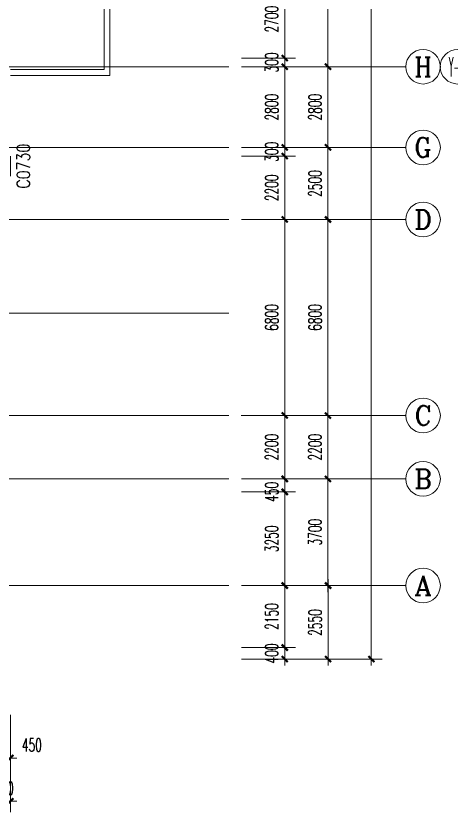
# Model space of a CAD drawing. Extents: x 2719331 to 3465925, y -270324 to -167476.
# Drawn here: x 2971424 to 2986526, y -246888 to -219270 of the extents above; entities that cross this region are included whole.
import ezdxf
from ezdxf.enums import TextEntityAlignment as Align

# ---------------------------------------------------------------- set-up
doc = ezdxf.new("R2010")
doc.units = 0
doc.header["$LTSCALE"] = 1500
doc.header["$MEASUREMENT"] = 0
doc.layers.get('0').update_dxf_attribs({"linetype": 'CONTINUOUS', "lineweight": 0})
doc.layers.get('DEFPOINTS').update_dxf_attribs({"linetype": 'CONTINUOUS', "lineweight": 5})
for name, color, linetype, lineweight in [('AXIS_TEXT', 7, 'CONTINUOUS', 5), ('WINDOW', 7, 'CONTINUOUS', 5), ('WINDOW_TEXT', 7, 'CONTINUOUS', 5), ('屋顶', 7, 'CONTINUOUS', 5), ('我的', 7, 'CONTINUOUS', 5)]:
    doc.layers.add(name, color=color, linetype=linetype, lineweight=lineweight)
doc.styles.add('_SIMPLEX', font='SIMPLEX.shx', dxfattribs={"width": 0.6})
doc.styles.add('COMPLEX', font='COMPLEX')
doc.styles.add('DIM_FONT', font='romans.shx', dxfattribs={"width": 0.6})
doc.styles.add('SIMPLEX', font='SIMPLEX.SHX', dxfattribs={"width": 0.6})
doc.dimstyles.new('DIMN150', dxfattribs={"dimscale": 1.5, "dimtxt": 300, "dimasz": 1, "dimexe": 250, "dimexo": 300, "dimgap": 150, "dimtad": 1, "dimdec": 0, "dimdsep": 46, "dimtxsty": 'DIM_FONT', "dimblk": '_DIMX', "dimcen": 2.5, "dimdle": 0.3, "dimclrd": 7, "dimclre": 256, "dimclrt": 256, "dimadec": 0, "dimazin": 0, "dimtfac": 1, "dimtdec": 0, "dimtix": 1, "dimtmove": 2, "dimatfit": 3, "dimldrblk": '_DIMX', "dimfxl": 1, "dimtvp": 1, "dimtolj": 1, "dimtzin": 0, "dimlwd": -1, "dimlwe": -1, "dimarcsym": 0})

# ---------------------------------------------------------------- blocks, each defined once
blk = doc.blocks.new('_WBLK')
for p, q in [((-0.5, 0.5), (0.5, 0.5)), ((0.5, 0.167), (-0.5, 0.167)), ((0.5, -0.167), (-0.5, -0.167)), ((-0.5, -0.5), (0.5, -0.5))]:
    blk.add_line(p, q)
at = {"layer": 'WINDOW_TEXT', "style": 'SIMPLEX', "flags": 9}
blk.add_attdef('A', text='', height=1, dxfattribs=at).set_placement((0, 1.5), align=Align.MIDDLE)
blk = doc.blocks.new('_AXISO')
blk.add_circle((0, 0), 0.5)
at = {"layer": 'AXIS_TEXT', "style": 'COMPLEX', "width": 1.041667}
blk.add_attdef('A', text='', height=0.56, dxfattribs=at).set_placement((-0.25, -0.28), (0.25, -0.28), align=Align.FIT)
blk = doc.blocks.new('_DIMX')
blk.add_line((-150, 0), (150, 0))
at = {"const_width": 50}
blk.add_lwpolyline([(-70, -70), (70, 70)], dxfattribs=at)
blk = doc.blocks.new('*D1774')
at = {"layer": 'DEFPOINTS', "color": 0, "lineweight": 25}
for p in [(2979253, -215831), (2979253, -221031), (2982253, -221031)]:
    blk.add_point(p, dxfattribs=at)
at = {"layer": '我的'}
for p, q in [((2979703, -215831), (2982628, -215831)), ((2979703, -221031), (2982628, -221031))]:
    blk.add_line(p, q, dxfattribs=at)
at = {"layer": '我的', "color": 7}
blk.add_line((2982253, -215833), (2982253, -221030), dxfattribs=at)
at = {"layer": '我的', "color": 7, "xscale": 1.5, "yscale": 1.5, "zscale": 1.5}
for p, rotation in [((2982253, -215831), 90), ((2982253, -221031), 270)]:
    blk.add_blockref('_DIMX', p, dxfattribs=dict(at, rotation=rotation))
at = {"layer": '我的', "lineweight": 0, "insert": (2981803, -218431), "char_height": 450, "attachment_point": 5, "rotation": 90, "style": 'DIM_FONT'}
blk.add_mtext('\\A1;5200', dxfattribs=at)
blk = doc.blocks.new('*D1775')
at = {"layer": 'DEFPOINTS', "color": 0, "lineweight": 25}
for p in [(2979253, -221031), (2979253, -223831), (2982253, -223831)]:
    blk.add_point(p, dxfattribs=at)
at = {"layer": '我的'}
for p, q in [((2979703, -221031), (2982628, -221031)), ((2979703, -223831), (2982628, -223831))]:
    blk.add_line(p, q, dxfattribs=at)
at = {"layer": '我的', "color": 7}
blk.add_line((2982253, -221033), (2982253, -223830), dxfattribs=at)
at = {"layer": '我的', "color": 7, "xscale": 1.5, "yscale": 1.5, "zscale": 1.5}
for p, rotation in [((2982253, -221031), 90), ((2982253, -223831), 270)]:
    blk.add_blockref('_DIMX', p, dxfattribs=dict(at, rotation=rotation))
at = {"layer": '我的', "lineweight": 0, "insert": (2981803, -222431), "char_height": 450, "attachment_point": 5, "rotation": 90, "style": 'DIM_FONT'}
blk.add_mtext('\\A1;2800', dxfattribs=at)
blk = doc.blocks.new('*D1777')
at = {"layer": 'DEFPOINTS', "color": 0, "lineweight": 25}
for p in [(2979253, -223831), (2978803, -226331), (2982253, -226331)]:
    blk.add_point(p, dxfattribs=at)
at = {"layer": '我的'}
for p, q in [((2979703, -223831), (2982628, -223831)), ((2979253, -226331), (2982628, -226331))]:
    blk.add_line(p, q, dxfattribs=at)
at = {"layer": '我的', "color": 7}
blk.add_line((2982253, -223833), (2982253, -226330), dxfattribs=at)
at = {"layer": '我的', "color": 7, "xscale": 1.5, "yscale": 1.5, "zscale": 1.5}
for p, rotation in [((2982253, -223831), 90), ((2982253, -226331), 270)]:
    blk.add_blockref('_DIMX', p, dxfattribs=dict(at, rotation=rotation))
at = {"layer": '我的', "lineweight": 0, "insert": (2981803, -225081), "char_height": 450, "attachment_point": 5, "rotation": 90, "style": 'DIM_FONT'}
blk.add_mtext('\\A1;2500', dxfattribs=at)
blk = doc.blocks.new('*D1778')
at = {"layer": 'DEFPOINTS', "color": 0, "lineweight": 25}
for p in [(2978803, -226331), (2978791, -233131), (2982253, -233131)]:
    blk.add_point(p, dxfattribs=at)
at = {"layer": '我的'}
for p, q in [((2979253, -226331), (2982628, -226331)), ((2979241, -233131), (2982628, -233131))]:
    blk.add_line(p, q, dxfattribs=at)
at = {"layer": '我的', "color": 7}
blk.add_line((2982253, -226333), (2982253, -233130), dxfattribs=at)
at = {"layer": '我的', "color": 7, "xscale": 1.5, "yscale": 1.5, "zscale": 1.5}
for p, rotation in [((2982253, -226331), 90), ((2982253, -233131), 270)]:
    blk.add_blockref('_DIMX', p, dxfattribs=dict(at, rotation=rotation))
at = {"layer": '我的', "lineweight": 0, "insert": (2981803, -229731), "char_height": 450, "attachment_point": 5, "rotation": 90, "style": 'DIM_FONT'}
blk.add_mtext('\\A1;6800', dxfattribs=at)
blk = doc.blocks.new('*D1779')
at = {"layer": 'DEFPOINTS', "color": 0, "lineweight": 25}
for p in [(2978791, -233131), (2978803, -235331), (2982253, -235331)]:
    blk.add_point(p, dxfattribs=at)
at = {"layer": '我的'}
for p, q in [((2979241, -233131), (2982628, -233131)), ((2979253, -235331), (2982628, -235331))]:
    blk.add_line(p, q, dxfattribs=at)
at = {"layer": '我的', "color": 7}
blk.add_line((2982253, -233133), (2982253, -235330), dxfattribs=at)
at = {"layer": '我的', "color": 7, "xscale": 1.5, "yscale": 1.5, "zscale": 1.5}
for p, rotation in [((2982253, -233131), 90), ((2982253, -235331), 270)]:
    blk.add_blockref('_DIMX', p, dxfattribs=dict(at, rotation=rotation))
at = {"layer": '我的', "lineweight": 0, "insert": (2981803, -234231), "char_height": 450, "attachment_point": 5, "rotation": 90, "style": 'DIM_FONT'}
blk.add_mtext('\\A1;2200', dxfattribs=at)
blk = doc.blocks.new('*D1780')
at = {"layer": 'DEFPOINTS', "color": 0, "lineweight": 25}
for p in [(2978803, -235331), (2978803, -239031), (2982253, -239031)]:
    blk.add_point(p, dxfattribs=at)
at = {"layer": '我的'}
for p, q in [((2979253, -235331), (2982628, -235331)), ((2979253, -239031), (2982628, -239031))]:
    blk.add_line(p, q, dxfattribs=at)
at = {"layer": '我的', "color": 7}
blk.add_line((2982253, -235333), (2982253, -239030), dxfattribs=at)
at = {"layer": '我的', "color": 7, "xscale": 1.5, "yscale": 1.5, "zscale": 1.5}
for p, rotation in [((2982253, -235331), 90), ((2982253, -239031), 270)]:
    blk.add_blockref('_DIMX', p, dxfattribs=dict(at, rotation=rotation))
at = {"layer": '我的', "lineweight": 0, "insert": (2981803, -237181), "char_height": 450, "attachment_point": 5, "rotation": 90, "style": 'DIM_FONT'}
blk.add_mtext('\\A1;3700', dxfattribs=at)
blk = doc.blocks.new('*D1781')
at = {"layer": 'DEFPOINTS', "color": 0, "lineweight": 25}
for p in [(2978808, -239031), (2978808, -241582), (2982258, -241582)]:
    blk.add_point(p, dxfattribs=at)
at = {"layer": '我的'}
for p, q in [((2979258, -239031), (2982633, -239031)), ((2979258, -241582), (2982633, -241582))]:
    blk.add_line(p, q, dxfattribs=at)
at = {"layer": '我的', "color": 7}
blk.add_line((2982258, -239033), (2982258, -241580), dxfattribs=at)
at = {"layer": '我的', "color": 7, "xscale": 1.5, "yscale": 1.5, "zscale": 1.5}
for p, rotation in [((2982258, -239031), 90), ((2982258, -241582), 270)]:
    blk.add_blockref('_DIMX', p, dxfattribs=dict(at, rotation=rotation))
at = {"layer": '我的', "lineweight": 0, "insert": (2981808, -240307), "char_height": 450, "attachment_point": 5, "rotation": 90, "style": 'DIM_FONT'}
blk.add_mtext('\\A1;2550', dxfattribs=at)
blk = doc.blocks.new('*D1839')
at = {"layer": 'DEFPOINTS', "color": 0, "lineweight": 25}
for p in [(2978807, -218032), (2978808, -220731), (2980753, -220731)]:
    blk.add_point(p, dxfattribs=at)
at = {"layer": '我的'}
for p, q in [((2979257, -218032), (2981128, -218032)), ((2979258, -220731), (2981128, -220731))]:
    blk.add_line(p, q, dxfattribs=at)
at = {"layer": '我的', "color": 7}
blk.add_line((2980753, -218033), (2980753, -220730), dxfattribs=at)
at = {"layer": '我的', "color": 7, "xscale": 1.5, "yscale": 1.5, "zscale": 1.5}
for p, rotation in [((2980753, -218032), 90), ((2980753, -220731), 270)]:
    blk.add_blockref('_DIMX', p, dxfattribs=dict(at, rotation=rotation))
at = {"layer": '我的', "lineweight": 0, "insert": (2980303, -219382), "char_height": 450, "attachment_point": 5, "rotation": 90, "style": 'DIM_FONT'}
blk.add_mtext('\\A1;2700', dxfattribs=at)
blk = doc.blocks.new('*D1840')
at = {"layer": 'DEFPOINTS', "color": 0, "lineweight": 25}
for p in [(2978803, -233131), (2980753, -233131), (2978803, -235331)]:
    blk.add_point(p, dxfattribs=at)
at = {"layer": '我的'}
for p, q in [((2979253, -233131), (2981128, -233131)), ((2979253, -235331), (2981128, -235331))]:
    blk.add_line(p, q, dxfattribs=at)
at = {"layer": '我的', "color": 7}
blk.add_line((2980753, -235330), (2980753, -233133), dxfattribs=at)
at = {"layer": '我的', "color": 7, "xscale": 1.5, "yscale": 1.5, "zscale": 1.5}
for p, rotation in [((2980753, -233131), 90), ((2980753, -235331), 270)]:
    blk.add_blockref('_DIMX', p, dxfattribs=dict(at, rotation=rotation))
at = {"layer": '我的', "lineweight": 0, "insert": (2980303, -234231), "char_height": 450, "attachment_point": 5, "rotation": 90, "style": 'DIM_FONT'}
blk.add_mtext('\\A1;2200', dxfattribs=at)
blk = doc.blocks.new('*D1841')
at = {"layer": 'DEFPOINTS', "color": 0, "lineweight": 25}
for p in [(2978903, -226332), (2980753, -226332), (2978803, -233131)]:
    blk.add_point(p, dxfattribs=at)
at = {"layer": '我的'}
for p, q in [((2979353, -226332), (2981128, -226332)), ((2979253, -233131), (2981128, -233131))]:
    blk.add_line(p, q, dxfattribs=at)
at = {"layer": '我的', "color": 7}
blk.add_line((2980753, -233130), (2980753, -226333), dxfattribs=at)
at = {"layer": '我的', "color": 7, "xscale": 1.5, "yscale": 1.5, "zscale": 1.5}
for p, rotation in [((2980753, -226332), 90), ((2980753, -233131), 270)]:
    blk.add_blockref('_DIMX', p, dxfattribs=dict(at, rotation=rotation))
at = {"layer": '我的', "lineweight": 0, "insert": (2980303, -229731), "char_height": 450, "attachment_point": 5, "rotation": 90, "style": 'DIM_FONT'}
blk.add_mtext('\\A1;6800', dxfattribs=at)
blk = doc.blocks.new('*D1842')
at = {"layer": 'DEFPOINTS', "color": 0, "lineweight": 25}
for p in [(2978808, -224131), (2980753, -224131), (2978903, -226332)]:
    blk.add_point(p, dxfattribs=at)
at = {"layer": '我的'}
for p, q in [((2979258, -224131), (2981128, -224131)), ((2979353, -226332), (2981128, -226332))]:
    blk.add_line(p, q, dxfattribs=at)
at = {"layer": '我的', "color": 7}
blk.add_line((2980753, -226330), (2980753, -224133), dxfattribs=at)
at = {"layer": '我的', "color": 7, "xscale": 1.5, "yscale": 1.5, "zscale": 1.5}
for p, rotation in [((2980753, -224131), 90), ((2980753, -226332), 270)]:
    blk.add_blockref('_DIMX', p, dxfattribs=dict(at, rotation=rotation))
at = {"layer": '我的', "lineweight": 0, "insert": (2980303, -225232), "char_height": 450, "attachment_point": 5, "rotation": 90, "style": 'DIM_FONT'}
blk.add_mtext('\\A1;2200', dxfattribs=at)
blk = doc.blocks.new('*D1843')
at = {"layer": 'DEFPOINTS', "color": 0, "lineweight": 25}
for p in [(2979108, -221031), (2980753, -221031), (2979108, -223831)]:
    blk.add_point(p, dxfattribs=at)
at = {"layer": '我的'}
for p, q in [((2979558, -221031), (2981128, -221031)), ((2979558, -223831), (2981128, -223831))]:
    blk.add_line(p, q, dxfattribs=at)
at = {"layer": '我的', "color": 7}
blk.add_line((2980753, -223830), (2980753, -221033), dxfattribs=at)
at = {"layer": '我的', "color": 7, "xscale": 1.5, "yscale": 1.5, "zscale": 1.5}
for p, rotation in [((2980753, -221031), 90), ((2980753, -223831), 270)]:
    blk.add_blockref('_DIMX', p, dxfattribs=dict(at, rotation=rotation))
at = {"layer": '我的', "lineweight": 0, "insert": (2980303, -222431), "char_height": 450, "attachment_point": 5, "rotation": 90, "style": 'DIM_FONT'}
blk.add_mtext('\\A1;2800', dxfattribs=at)
blk = doc.blocks.new('*D1654')
at = {"layer": 'DEFPOINTS', "color": 0, "lineweight": 25}
for p in [(2980308, -178181), (2980308, -241582), (2983758, -241582)]:
    blk.add_point(p, dxfattribs=at)
at = {"layer": '我的'}
for p, q in [((2980758, -178181), (2984133, -178181)), ((2980758, -241582), (2984133, -241582))]:
    blk.add_line(p, q, dxfattribs=at)
at = {"layer": '我的', "color": 7}
blk.add_line((2983758, -178183), (2983758, -241580), dxfattribs=at)
at = {"layer": '我的', "color": 7, "xscale": 1.5, "yscale": 1.5, "zscale": 1.5}
for p, rotation in [((2983758, -178181), 90), ((2983758, -241582), 270)]:
    blk.add_blockref('_DIMX', p, dxfattribs=dict(at, rotation=rotation))
at = {"layer": '我的', "lineweight": 0, "insert": (2983308, -209882), "char_height": 450, "attachment_point": 5, "rotation": 90, "style": 'DIM_FONT'}
blk.add_mtext('\\A1;63400', dxfattribs=at)
blk = doc.blocks.new('*D1658')
at = {"layer": 'DEFPOINTS', "color": 0, "lineweight": 25}
for p in [(2970783, -243063), (2971233, -243513), (2971233, -246513)]:
    blk.add_point(p, dxfattribs=at)
at = {"layer": '我的'}
for p, q in [((2970783, -243513), (2970783, -246888)), ((2971233, -243963), (2971233, -246888))]:
    blk.add_line(p, q, dxfattribs=at)
at = {"layer": '我的', "color": 7}
for p, q in [((2970781, -246513), (2970780, -246513)), ((2970783, -246513), (2971233, -246513)), ((2971234, -246513), (2971236, -246513))]:
    blk.add_line(p, q, dxfattribs=at)
at = {"layer": '我的', "color": 7, "xscale": 1.5, "yscale": 1.5, "zscale": 1.5}
blk.add_blockref('_DIMX', (2970783, -246513), dxfattribs=at)
at = {"layer": '我的', "color": 7, "xscale": 1.5, "yscale": 1.5, "zscale": 1.5, "rotation": 180}
blk.add_blockref('_DIMX', (2971233, -246513), dxfattribs=at)
at = {"layer": '我的', "lineweight": 0, "insert": (2971008, -246063), "char_height": 450, "attachment_point": 5, "style": 'DIM_FONT'}
blk.add_mtext('\\A1;450', dxfattribs=at)
blk = doc.blocks.new('*D1731')
at = {"layer": 'DEFPOINTS', "color": 0, "lineweight": 25}
for p in [(2970782, -243063), (2971233, -243063), (2971233, -245013)]:
    blk.add_point(p, dxfattribs=at)
at = {"layer": '我的'}
for p, q in [((2970782, -243513), (2970782, -245388)), ((2971233, -243513), (2971233, -245388))]:
    blk.add_line(p, q, dxfattribs=at)
at = {"layer": '我的', "color": 7}
for p, q in [((2970781, -245013), (2970779, -245013)), ((2970782, -245013), (2971233, -245013)), ((2971234, -245013), (2971236, -245013))]:
    blk.add_line(p, q, dxfattribs=at)
at = {"layer": '我的', "color": 7, "xscale": 1.5, "yscale": 1.5, "zscale": 1.5}
blk.add_blockref('_DIMX', (2970782, -245013), dxfattribs=at)
at = {"layer": '我的', "color": 7, "xscale": 1.5, "yscale": 1.5, "zscale": 1.5, "rotation": 180}
blk.add_blockref('_DIMX', (2971233, -245013), dxfattribs=at)
at = {"layer": '我的', "lineweight": 0, "insert": (2971977, -244563), "char_height": 450, "attachment_point": 5, "style": 'DIM_FONT'}
blk.add_mtext('\\A1;450', dxfattribs=at)
blk = doc.blocks.new('*D1737')
at = {"layer": 'DEFPOINTS', "color": 0, "lineweight": 25}
for p in [(2978808, -220731), (2980753, -220731), (2978807, -221031)]:
    blk.add_point(p, dxfattribs=at)
at = {"layer": '我的'}
for p, q in [((2979258, -220731), (2981128, -220731)), ((2979257, -221031), (2981128, -221031))]:
    blk.add_line(p, q, dxfattribs=at)
at = {"layer": '我的', "color": 7}
for p, q in [((2980753, -220730), (2980753, -220728)), ((2980753, -221031), (2980753, -220731)), ((2980753, -221033), (2980753, -221034))]:
    blk.add_line(p, q, dxfattribs=at)
at = {"layer": '我的', "color": 7, "xscale": 1.5, "yscale": 1.5, "zscale": 1.5}
for p, rotation in [((2980753, -220731), 270), ((2980753, -221031), 90)]:
    blk.add_blockref('_DIMX', p, dxfattribs=dict(at, rotation=rotation))
at = {"layer": '我的', "lineweight": 0, "insert": (2980303, -220881), "char_height": 450, "attachment_point": 5, "rotation": 90, "style": 'DIM_FONT'}
blk.add_mtext('\\A1;300', dxfattribs=at)
blk = doc.blocks.new('*D1738')
at = {"layer": 'DEFPOINTS', "color": 0, "lineweight": 25}
for p in [(2978803, -235331), (2980753, -235331), (2978803, -235781)]:
    blk.add_point(p, dxfattribs=at)
at = {"layer": '我的'}
for p, q in [((2979253, -235331), (2981128, -235331)), ((2979253, -235781), (2981128, -235781))]:
    blk.add_line(p, q, dxfattribs=at)
at = {"layer": '我的', "color": 7}
for p, q in [((2980753, -235330), (2980753, -235328)), ((2980753, -235781), (2980753, -235331)), ((2980753, -235783), (2980753, -235784))]:
    blk.add_line(p, q, dxfattribs=at)
at = {"layer": '我的', "color": 7, "xscale": 1.5, "yscale": 1.5, "zscale": 1.5}
for p, rotation in [((2980753, -235331), 270), ((2980753, -235781), 90)]:
    blk.add_blockref('_DIMX', p, dxfattribs=dict(at, rotation=rotation))
at = {"layer": '我的', "lineweight": 0, "insert": (2980303, -235781), "char_height": 450, "attachment_point": 5, "rotation": 90, "style": 'DIM_FONT'}
blk.add_mtext('\\A1;450', dxfattribs=at)
blk = doc.blocks.new('*D1739')
at = {"layer": 'DEFPOINTS', "color": 0, "lineweight": 25}
for p in [(2978803, -235781), (2978903, -239031), (2980753, -239031)]:
    blk.add_point(p, dxfattribs=at)
at = {"layer": '我的'}
for p, q in [((2979253, -235781), (2981128, -235781)), ((2979353, -239031), (2981128, -239031))]:
    blk.add_line(p, q, dxfattribs=at)
at = {"layer": '我的', "color": 7}
blk.add_line((2980753, -235783), (2980753, -239030), dxfattribs=at)
at = {"layer": '我的', "color": 7, "xscale": 1.5, "yscale": 1.5, "zscale": 1.5}
for p, rotation in [((2980753, -235781), 90), ((2980753, -239031), 270)]:
    blk.add_blockref('_DIMX', p, dxfattribs=dict(at, rotation=rotation))
at = {"layer": '我的', "lineweight": 0, "insert": (2980303, -237406), "char_height": 450, "attachment_point": 5, "rotation": 90, "style": 'DIM_FONT'}
blk.add_mtext('\\A1;3250', dxfattribs=at)
blk = doc.blocks.new('*D1740')
at = {"layer": 'DEFPOINTS', "color": 0, "lineweight": 25}
for p in [(2978903, -239031), (2980753, -239031), (2978803, -241181)]:
    blk.add_point(p, dxfattribs=at)
at = {"layer": '我的'}
for p, q in [((2979353, -239031), (2981128, -239031)), ((2979253, -241181), (2981128, -241181))]:
    blk.add_line(p, q, dxfattribs=at)
at = {"layer": '我的', "color": 7}
blk.add_line((2980753, -241180), (2980753, -239033), dxfattribs=at)
at = {"layer": '我的', "color": 7, "xscale": 1.5, "yscale": 1.5, "zscale": 1.5}
for p, rotation in [((2980753, -239031), 90), ((2980753, -241181), 270)]:
    blk.add_blockref('_DIMX', p, dxfattribs=dict(at, rotation=rotation))
at = {"layer": '我的', "lineweight": 0, "insert": (2980303, -240106), "char_height": 450, "attachment_point": 5, "rotation": 90, "style": 'DIM_FONT'}
blk.add_mtext('\\A1;2150', dxfattribs=at)
blk = doc.blocks.new('*D1741')
at = {"layer": 'DEFPOINTS', "color": 0, "lineweight": 25}
for p in [(2978803, -241181), (2978808, -241582), (2980753, -241582)]:
    blk.add_point(p, dxfattribs=at)
at = {"layer": '我的'}
for p, q in [((2979253, -241181), (2981128, -241181)), ((2979258, -241582), (2981128, -241582))]:
    blk.add_line(p, q, dxfattribs=at)
at = {"layer": '我的', "color": 7}
for p, q in [((2980753, -241180), (2980753, -241178)), ((2980753, -241181), (2980753, -241582)), ((2980753, -241583), (2980753, -241585))]:
    blk.add_line(p, q, dxfattribs=at)
at = {"layer": '我的', "color": 7, "xscale": 1.5, "yscale": 1.5, "zscale": 1.5}
for p, rotation in [((2980753, -241181), 270), ((2980753, -241582), 90)]:
    blk.add_blockref('_DIMX', p, dxfattribs=dict(at, rotation=rotation))
at = {"layer": '我的', "lineweight": 0, "insert": (2980303, -241382), "char_height": 450, "attachment_point": 5, "rotation": 90, "style": 'DIM_FONT'}
blk.add_mtext('\\A1;400', dxfattribs=at)
blk = doc.blocks.new('*D1605')
at = {"layer": 'DEFPOINTS', "color": 0, "lineweight": 25}
for p in [(2978903, -223831), (2978808, -224131), (2980753, -224131)]:
    blk.add_point(p, dxfattribs=at)
at = {"layer": '我的'}
for p, q in [((2979353, -223831), (2981128, -223831)), ((2979258, -224131), (2981128, -224131))]:
    blk.add_line(p, q, dxfattribs=at)
at = {"layer": '我的', "color": 7}
for p, q in [((2980753, -223830), (2980753, -223828)), ((2980753, -223831), (2980753, -224131)), ((2980753, -224133), (2980753, -224134))]:
    blk.add_line(p, q, dxfattribs=at)
at = {"layer": '我的', "color": 7, "xscale": 1.5, "yscale": 1.5, "zscale": 1.5}
for p, rotation in [((2980753, -223831), 270), ((2980753, -224131), 90)]:
    blk.add_blockref('_DIMX', p, dxfattribs=dict(at, rotation=rotation))
at = {"layer": '我的', "lineweight": 0, "insert": (2980303, -223981), "char_height": 450, "attachment_point": 5, "rotation": 90, "style": 'DIM_FONT'}
blk.add_mtext('\\A1;300', dxfattribs=at)

msp = doc.modelspace()

# ---------------------------------------------------------------- linework, layer by layer
at = {"layer": '屋顶', "lineweight": 0}
for points in [[(2971232.2, -213131.5), (2974682.2, -213131.5), (2974682.2, -221331.5), (2971232.5, -221331.5)], [(2971232.2, -213331.5), (2974482.2, -213331.5), (2974482.2, -221131.5), (2971232.5, -221131.5)]]:
    msp.add_lwpolyline(points, dxfattribs=at)
at = {"layer": '我的', "lineweight": 0}
for p, q in [((2978807.5, -221031.5), (2910974.2, -221031.5)), ((2984952.8, -221031.5), (2979252.8, -221031.5)), ((2978807.5, -223831.5), (2910974.2, -223831.5)), ((2984952.8, -223831.5), (2979252.8, -223831.5)), ((2978807.5, -226331.5), (2914682.2, -226331.5)), ((2984952.8, -226331.5), (2979348.1, -226331.5)), ((2978807.5, -229581.5), (2910974.2, -229581.5)), ((2978807.5, -233131.5), (2933582.2, -233131.5)), ((2984952.8, -233131.5), (2979248.1, -233131.5)), ((2978807.5, -235331.5), (2910974.2, -235331.5)), ((2984952.8, -235331.5), (2979248.1, -235331.5)), ((2978807.5, -239031.5), (2910974.2, -239031.5)), ((2984952.8, -239031.5), (2979248.1, -239031.5))]:
    msp.add_line(p, q, dxfattribs=at)

# ---------------------------------------------------------------- block references
at = {"layer": 'WINDOW', "lineweight": 0}
ref = msp.add_blockref('_WBLK', (2971032.5, -224481.5), dxfattribs=dict(at, xscale=700, yscale=400.0003473805263, zscale=700, rotation=269.999999925))
ref.add_attrib('A', 'C0730', dxfattribs={"layer": 'WINDOW_TEXT', "height": 450, "rotation": 90, "style": '_SIMPLEX', "width": 0.8, "flags": 8}).set_placement((2971682.5, -224481.5), align=Align.MIDDLE)
at = {"layer": '我的', "lineweight": 0}
ref = msp.add_blockref('_AXISO', (2985552.8, -221031.5), dxfattribs=dict(at, xscale=-1200, yscale=1200, zscale=1200))
ref.add_attrib('A', 'H', dxfattribs={"layer": 'AXIS_TEXT', "height": 672, "style": 'COMPLEX', "width": 0.9375}).set_placement((2985252.8, -221367.5), (2985852.8, -221367.5), align=Align.FIT)
ref = msp.add_blockref('_AXISO', (2986750.5, -221031.5), dxfattribs=dict(at, xscale=1200, yscale=1200, zscale=1200))
ref.add_attrib('A', 'Y-M', dxfattribs={"layer": 'AXIS_TEXT', "height": 672, "style": 'COMPLEX', "width": 0.275735}).set_placement((2986450.5, -221367.5), (2987050.5, -221367.5), align=Align.FIT)
ref = msp.add_blockref('_AXISO', (2985552.8, -223831.5), dxfattribs=dict(at, xscale=-1200, yscale=1200, zscale=1200))
ref.add_attrib('A', 'G', dxfattribs={"layer": 'AXIS_TEXT', "height": 672, "style": 'COMPLEX', "width": 1.041667}).set_placement((2985252.8, -224167.5), (2985852.8, -224167.5), align=Align.FIT)
ref = msp.add_blockref('_AXISO', (2985552.8, -226331.5), dxfattribs=dict(at, xscale=-1200, yscale=1200, zscale=1200))
ref.add_attrib('A', 'D', dxfattribs={"layer": 'AXIS_TEXT', "height": 672, "style": 'COMPLEX', "width": 1.102941}).set_placement((2985252.8, -226667.5), (2985852.8, -226667.5), align=Align.FIT)
ref = msp.add_blockref('_AXISO', (2985552.8, -233131.5), dxfattribs=dict(at, xscale=-1200, yscale=1200, zscale=1200))
ref.add_attrib('A', 'C', dxfattribs={"layer": 'AXIS_TEXT', "height": 672, "style": 'COMPLEX', "width": 1.25}).set_placement((2985252.8, -233467.5), (2985852.8, -233467.5), align=Align.FIT)
ref = msp.add_blockref('_AXISO', (2985552.8, -235331.5), dxfattribs=dict(at, xscale=-1200, yscale=1200, zscale=1200))
ref.add_attrib('A', 'B', dxfattribs={"layer": 'AXIS_TEXT', "height": 672, "style": 'COMPLEX', "width": 1.102941}).set_placement((2985252.8, -235667.5), (2985852.8, -235667.5), align=Align.FIT)
ref = msp.add_blockref('_AXISO', (2985552.8, -239031.5), dxfattribs=dict(at, xscale=-1200, yscale=1200, zscale=1200))
ref.add_attrib('A', 'A', dxfattribs={"layer": 'AXIS_TEXT', "height": 672, "style": 'COMPLEX', "width": 1.041667}).set_placement((2985252.8, -239367.5), (2985852.8, -239367.5), align=Align.FIT)

# ---------------------------------------------------------------- dimensions: what is measured, and where the dimension line sits
for base, p1, p2, angle, picture, middle in [((2983757.5, -241581.5), (2980307.5, -178181.5), (2980307.5, -241581.5), 90, '*D1654', (2983307.5, -209881.5)), ((2982252.8, -221031.5), (2979252.8, -215831.5), (2979252.8, -221031.5), 270, '*D1774', (2981802.8, -218431.5)), ((2980752.8, -220731.5), (2978807.2, -218031.5), (2978807.5, -220731.5), 90, '*D1839', (2980302.8, -219381.5)), ((2980752.8, -220731.5), (2978807.2, -221031.5), (2978807.5, -220731.5), 90, '*D1737', (2980302.8, -220881.5)), ((2980752.8, -221031.5), (2979107.5, -223831.5), (2979107.5, -221031.5), 90, '*D1843', (2980302.8, -222431.5)), ((2982252.8, -223831.5), (2979252.8, -221031.5), (2979252.8, -223831.5), 270, '*D1775', (2981802.8, -222431.5)), ((2982252.8, -226331.5), (2979252.8, -223831.5), (2978802.8, -226331.5), 90, '*D1777', (2981802.8, -225081.5)), ((2980752.8, -224131.5), (2978902.8, -223831.5), (2978807.5, -224131.5), 90, '*D1605', (2980302.8, -223981.5)), ((2980752.8, -224131.5), (2978902.8, -226331.5), (2978807.5, -224131.5), 90, '*D1842', (2980302.8, -225231.5)), ((2982252.8, -233131.5), (2978802.8, -226331.5), (2978791, -233131.5), 90, '*D1778', (2981802.8, -229731.5)), ((2980752.8, -226331.5), (2978802.8, -233131.5), (2978902.8, -226331.5), 90, '*D1841', (2980302.8, -229731.5)), ((2982252.8, -235331.5), (2978791, -233131.5), (2978802.8, -235331.5), 90, '*D1779', (2981802.8, -234231.5)), ((2980752.8, -233131.5), (2978802.8, -235331.5), (2978802.8, -233131.5), 90, '*D1840', (2980302.8, -234231.5)), ((2982252.8, -239031.5), (2978802.8, -235331.5), (2978802.8, -239031.5), 90, '*D1780', (2981802.8, -237181.5)), ((2980752.8, -239031.5), (2978802.8, -235781.5), (2978902.8, -239031.5), 90, '*D1739', (2980302.8, -237406.5)), ((2980752.8, -239031.5), (2978802.8, -241181.5), (2978902.8, -239031.5), 90, '*D1740', (2980302.8, -240106.5)), ((2982257.5, -241581.5), (2978807.5, -239031.5), (2978807.5, -241581.5), 90, '*D1781', (2981807.5, -240306.5)), ((2980752.8, -241581.5), (2978802.8, -241181.5), (2978807.5, -241581.5), 90, '*D1741', (2980302.8, -241381.5))]:
    dim = msp.add_linear_dim(base=base, p1=p1, p2=p2, angle=angle, dimstyle='DIMN150', dxfattribs=at)
    dim.commit()
    dim.dimension.update_dxf_attribs({"geometry": picture, "text_midpoint": middle})
dim = msp.add_linear_dim(base=(2980752.8, -235331.5), p1=(2978802.8, -235781.5), p2=(2978802.8, -235331.5), angle=90, dimstyle='DIMN150', dxfattribs=at)
dim.commit()
dim.dimension.update_dxf_attribs({"geometry": '*D1738', "text_midpoint": (2980302.8, -235781.5), "dimtype": 160})
dim = msp.add_linear_dim(base=(2971232.5, -246513.2), p1=(2970782.5, -243063.2), p2=(2971232.5, -243513.2), dimstyle='DIMN150', dxfattribs=at)
dim.commit()
dim.dimension.update_dxf_attribs({"geometry": '*D1658', "text_midpoint": (2971007.5, -246063.2)})
dim = msp.add_linear_dim(base=(2971232.5, -245013.2), p1=(2970782.3, -243063.2), p2=(2971232.5, -243063.2), dimstyle='DIMN150', dxfattribs=at)
dim.commit()
dim.dimension.update_dxf_attribs({"geometry": '*D1731', "text_midpoint": (2971976.9, -244563.2), "dimtype": 160})

doc.saveas('drawing.dxf')
